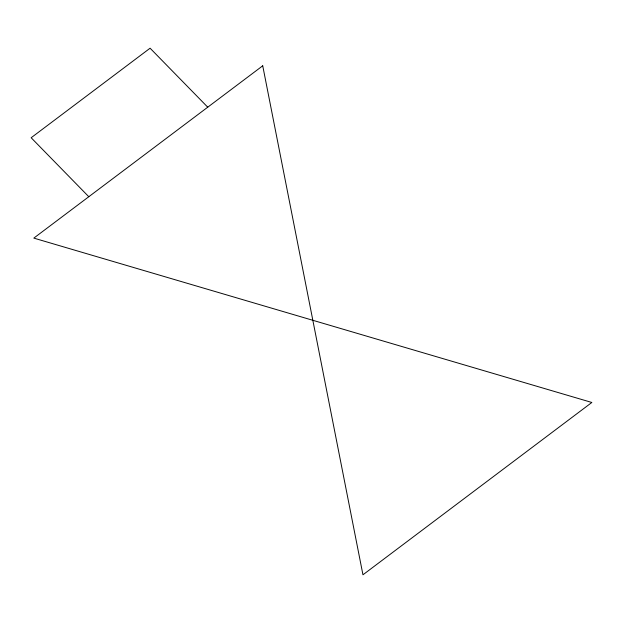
<?xml version="1.0" encoding="UTF-8"?>
<svg xmlns="http://www.w3.org/2000/svg" width="623" height="623" viewBox="0 0 623 623"><rect width="100%" height="100%" fill="white"/><g stroke="black" fill="none" stroke-linecap="round" stroke-linejoin="round"><path stroke-width="0.93" d="M207.747 107.187L150.088 48.205L31.15 137.745L88.801 196.72M262.727 65.797L33.821 238.111L591.85 402.474L362.952 574.795L262.727 65.797"/></g></svg>
